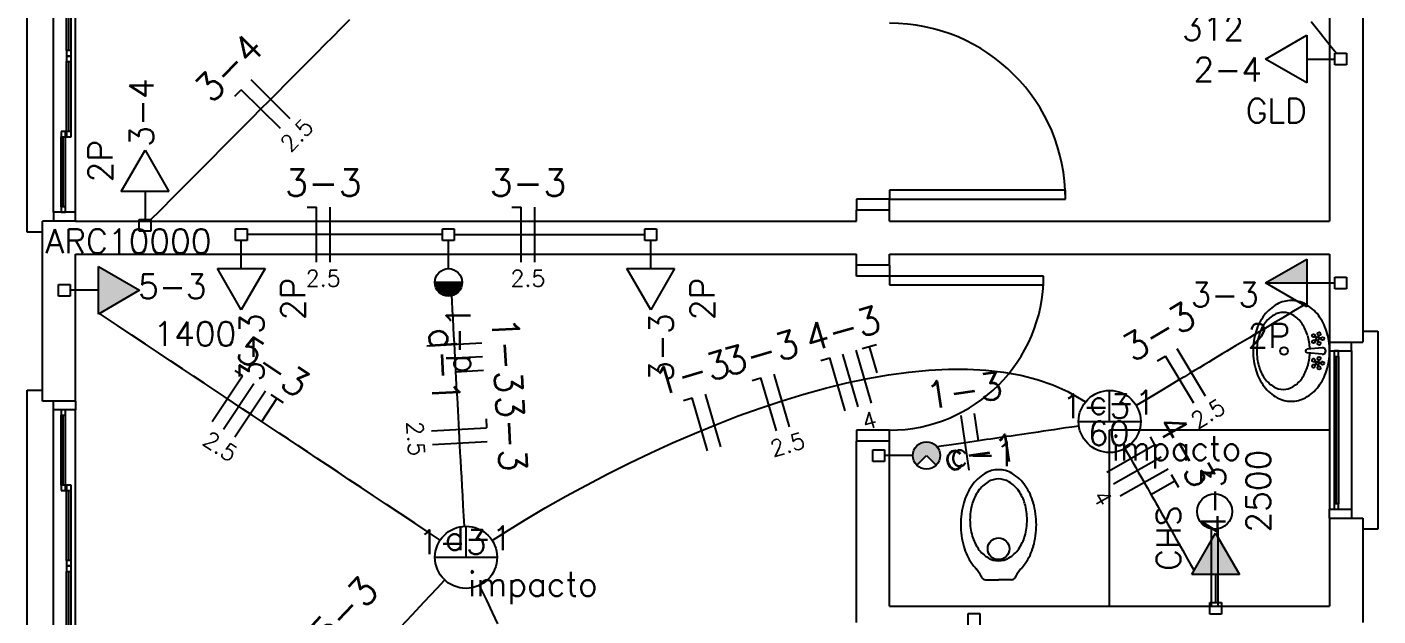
# Model space of a CAD drawing. Extents: x 241 to 398, y 106 to 179.
# Drawn here: x 366.62 to 372.76, y 130.87 to 133.55 of the extents above; entities that cross this region are included whole.
import ezdxf
from ezdxf.enums import TextEntityAlignment as Align

# ---------------------------------------------------------------- set-up
doc = ezdxf.new("R2010")
doc.units = 0
for name, color, linetype in [('ALVVISTA', 8, 'CONTINUOUS'), ('EL-CONDUTOS', 4, 'CONTINUOUS'), ('EL-FIOS', 9, 'CONTINUOUS'), ('EL-TEXTOS_FIOS', 7, 'CONTINUOUS'), ('EL-TEXTOS_PONTOS', 5, 'CONTINUOUS'), ('P-SIMBOL', 5, 'CONTINUOUS')]:
    doc.layers.add(name, color=color, linetype=linetype)
doc.styles.add('ARIAL', font='romans.shx')

msp = doc.modelspace()

# ---------------------------------------------------------------- hatches: boundary and pattern name
at = {"layer": 'P-SIMBOL'}
for points in [[(366.9441, 132.2398), (367.1316, 132.3481), (366.9441, 132.4563)], [(372.4356, 132.3817), (372.2481, 132.3817), (372.4356, 132.4899)], [(368.4727, 132.3841), (368.5352, 132.3841), (368.5352, 132.3216), (368.5256, 132.3221), (368.5086, 132.3276), (368.4981, 132.3335), (368.4901, 132.3406), (368.4821, 132.3511), (368.476, 132.3641), (368.4731, 132.3771), (368.4733, 132.3841)], [(368.5977, 132.3841), (368.5352, 132.3841), (368.5352, 132.3216), (368.5449, 132.3221), (368.5619, 132.3276), (368.5724, 132.3335), (368.5804, 132.3406), (368.5884, 132.3511), (368.5945, 132.3641), (368.5974, 132.3771), (368.5972, 132.3841)], [(370.6632, 131.6402), (370.7072, 131.5963), (370.7072, 131.5962), (370.7072, 131.5959), (370.7516, 131.6394), (370.7496, 131.6416), (370.7431, 131.6465), (370.7332, 131.6524), (370.7252, 131.6558), (370.7151, 131.6576), (370.7007, 131.6578), (370.6867, 131.6548), (370.6757, 131.6502), (370.6631, 131.64)], [(370.6637, 131.6409), (370.7077, 131.5969), (370.7082, 131.5969), (370.6647, 131.5524), (370.6622, 131.5544), (370.6571, 131.5609), (370.6517, 131.5709), (370.6481, 131.5789), (370.6461, 131.5889), (370.6461, 131.6034), (370.6492, 131.6174), (370.6537, 131.6284)], [(370.6637, 131.6409), (370.7077, 131.5969), (370.7082, 131.5969), (370.6647, 131.5524), (370.6622, 131.5544), (370.6571, 131.5609), (370.6517, 131.5709), (370.6481, 131.5789), (370.6461, 131.5889), (370.6461, 131.6034), (370.6492, 131.6174), (370.6537, 131.6284)], [(370.7517, 131.6409), (370.7077, 131.5969), (370.7512, 131.5524), (370.7532, 131.5544), (370.7581, 131.5609), (370.7642, 131.5709), (370.7672, 131.5789), (370.7691, 131.5889), (370.7691, 131.6034), (370.7662, 131.6174), (370.7617, 131.6284)], [(370.7517, 131.6409), (370.7077, 131.5969), (370.7512, 131.5524), (370.7532, 131.5544), (370.7581, 131.5609), (370.7642, 131.5709), (370.7672, 131.5789), (370.7691, 131.5889), (370.7691, 131.6034), (370.7662, 131.6174), (370.7617, 131.6284)], [(372.1298, 131.0561), (372.0215, 131.2436), (371.9133, 131.0561)]]:
    msp.add_hatch(color=256, dxfattribs=at).paths.add_polyline_path(points)

# ---------------------------------------------------------------- linework, layer by layer
at = {"layer": 'ALVVISTA'}
for p, q in [((366.6196, 132.6128), (366.6196, 134.2128)), ((366.7396, 132.7028), (366.7396, 134.1228)), ((366.8396, 132.7028), (366.8396, 134.1228)), ((372.5396, 133.9478), (372.5396, 132.6628)), ((372.6901, 133.9478), (372.6901, 132.5878)), ((366.7996, 133.4378), (366.7996, 133.7553)), ((366.8096, 133.4378), (366.8096, 133.7553)), ((366.8196, 133.4378), (366.8196, 133.7553)), ((366.8196, 133.4378), (366.7996, 133.4378)), ((366.7996, 133.4378), (366.7996, 133.4128)), ((366.8196, 133.4128), (366.8196, 133.4378)), ((366.7996, 133.4128), (366.7996, 133.3878)), ((366.8196, 133.4128), (366.7996, 133.4128)), ((366.7996, 133.4128), (366.8196, 133.4128)), ((366.7996, 133.0703), (366.7996, 133.3878)), ((366.7996, 133.3878), (366.8196, 133.3878)), ((366.8096, 133.0703), (366.8096, 133.3878)), ((366.8196, 133.3878), (366.8196, 133.4128)), ((366.8196, 133.0703), (366.8196, 133.3878)), ((366.7746, 133.0703), (366.7746, 133.0453)), ((366.7946, 133.0703), (366.7746, 133.0703)), ((366.7946, 133.0453), (366.7946, 133.0703)), ((366.8196, 133.0703), (366.7996, 133.0703)), ((366.7996, 133.0703), (366.7996, 133.0453)), ((366.8196, 133.0453), (366.8196, 133.0703)), ((366.7746, 132.7278), (366.7746, 133.0453)), ((366.7746, 133.0453), (366.7946, 133.0453)), ((366.7846, 132.7278), (366.7846, 133.0453)), ((366.7946, 132.7278), (366.7946, 133.0453)), ((366.7996, 133.0453), (366.8196, 133.0453)), ((370.5396, 132.7628), (370.3896, 132.7628)), ((370.3896, 132.7628), (370.3896, 132.7128)), ((371.3396, 132.8028), (370.5396, 132.8028)), ((370.5396, 132.8028), (370.5396, 132.7628)), ((370.5396, 132.7628), (371.3396, 132.7628)), ((370.5396, 132.7128), (370.5396, 132.7628)), ((371.3396, 132.7628), (371.3396, 132.8028)), ((366.8396, 132.7028), (366.7396, 132.7028)), ((366.7396, 132.7028), (366.7396, 132.6628)), ((366.7946, 132.7278), (366.7746, 132.7278)), ((366.7746, 132.7278), (366.7746, 132.7028)), ((366.7746, 132.7028), (366.7946, 132.7028)), ((366.7946, 132.7028), (366.7946, 132.7278)), ((366.8396, 132.6628), (366.8396, 132.7028)), ((370.5396, 132.7128), (370.3896, 132.7128)), ((370.3896, 132.6628), (370.3896, 132.7128)), ((370.5396, 132.6628), (370.5396, 132.7128)), ((366.6896, 132.5878), (366.6896, 132.6628)), ((366.8396, 132.6628), (366.6896, 132.6628)), ((366.8396, 132.6628), (370.3896, 132.6628)), ((366.8396, 132.6628), (366.8396, 132.6628)), ((370.5396, 132.6628), (372.5396, 132.6628)), ((366.6896, 132.6128), (366.6196, 132.6128)), ((366.6896, 131.8448), (366.6896, 132.5878)), ((372.6901, 132.5878), (372.6901, 132.1123)), ((366.8396, 132.5128), (370.3896, 132.5128)), ((366.8396, 131.8448), (366.8396, 132.5128)), ((370.3896, 132.4628), (370.3896, 132.5128)), ((370.5396, 132.5128), (372.5396, 132.5128)), ((370.5396, 132.4628), (370.5396, 132.5128)), ((372.5396, 132.5128), (372.5396, 132.1123)), ((370.5396, 132.4628), (370.3896, 132.4628)), ((370.3896, 132.4123), (370.3896, 132.4628)), ((370.5396, 132.4628), (370.5396, 132.4123)), ((370.5396, 132.4123), (370.3896, 132.4123)), ((371.2396, 132.4123), (370.5396, 132.4123)), ((370.5396, 132.4123), (370.5396, 132.3728)), ((371.2396, 132.3728), (371.2396, 132.4123)), ((370.5396, 132.3728), (371.2396, 132.3728)), ((372.4716, 132.1363), (372.4791, 132.1308)), ((372.4736, 132.1388), (372.4811, 132.1333)), ((372.4886, 132.1433), (372.4856, 132.1348)), ((372.4911, 132.1423), (372.4886, 132.1338)), ((372.6901, 132.1623), (372.7596, 132.1623)), ((372.7596, 132.1623), (372.7596, 131.2623)), ((372.5066, 132.0873), (372.4371, 132.0808)), ((372.4716, 132.1203), (372.4791, 132.1258)), ((372.4736, 132.1178), (372.4811, 132.1233)), ((372.4886, 132.1133), (372.4856, 132.1218)), ((372.4911, 132.1138), (372.4886, 132.1228)), ((372.5006, 132.1298), (372.4911, 132.1298)), ((372.5006, 132.1268), (372.4911, 132.1268)), ((372.5396, 132.1123), (372.6901, 132.1123)), ((372.5396, 132.1123), (372.5396, 132.0723)), ((372.5396, 132.0723), (372.5396, 131.3523)), ((372.5396, 132.0723), (372.6396, 132.0723)), ((372.5601, 132.0723), (372.5601, 132.0473)), ((372.5796, 132.0723), (372.5601, 132.0723)), ((372.5796, 132.0473), (372.5796, 132.0723)), ((372.6396, 132.0723), (372.6396, 132.1123)), ((372.6396, 132.0723), (372.6396, 131.3523)), ((372.5066, 132.0578), (372.4371, 132.0643)), ((372.4716, 132.0248), (372.4791, 132.0193)), ((372.4716, 132.0088), (372.4791, 132.0143)), ((372.4736, 132.0273), (372.4811, 132.0218)), ((372.4736, 132.0063), (372.4811, 132.0118)), ((372.4886, 132.0318), (372.4856, 132.0233)), ((372.4886, 132.0018), (372.4856, 132.0103)), ((372.4911, 132.0313), (372.4886, 132.0223)), ((372.4911, 132.0023), (372.4886, 132.0113)), ((372.5006, 132.0183), (372.4911, 132.0183)), ((372.5006, 132.0153), (372.4911, 132.0153)), ((372.5601, 132.0473), (372.5601, 131.3773)), ((372.5601, 132.0473), (372.5796, 132.0473)), ((372.5701, 132.0473), (372.5701, 131.3773)), ((372.5796, 132.0473), (372.5796, 131.3773)), ((366.6196, 130.2948), (366.6196, 131.8948)), ((366.6196, 131.8948), (366.6896, 131.8948)), ((366.8396, 131.8448), (366.6896, 131.8448)), ((366.7396, 131.8048), (366.7396, 131.8448)), ((366.8396, 131.8448), (366.8396, 131.8048)), ((366.7396, 130.3848), (366.7396, 131.8048)), ((366.8396, 131.8048), (366.7396, 131.8048)), ((366.7746, 131.8048), (366.7746, 131.7798)), ((366.7946, 131.8048), (366.7746, 131.8048)), ((366.7746, 131.7798), (366.7946, 131.7798)), ((366.7746, 131.4623), (366.7746, 131.7798)), ((366.7846, 131.4623), (366.7846, 131.7798)), ((366.7946, 131.7798), (366.7946, 131.8048)), ((366.7946, 131.4623), (366.7946, 131.7798)), ((366.8396, 130.3848), (366.8396, 131.8048)), ((370.5396, 131.7123), (370.3896, 131.7123)), ((370.3896, 131.7123), (370.3896, 131.6623)), ((370.5396, 131.6623), (370.5396, 131.7123)), ((372.5396, 131.7123), (371.5396, 131.7123)), ((371.5396, 130.9123), (371.5396, 131.7123)), ((370.3896, 130.8373), (370.3896, 131.6623)), ((370.5396, 131.6623), (370.3896, 131.6623)), ((370.5396, 130.9123), (370.5396, 131.6623)), ((366.7746, 131.4623), (366.7746, 131.4373)), ((366.7946, 131.4623), (366.7746, 131.4623)), ((366.7946, 131.4373), (366.7946, 131.4623)), ((366.7996, 131.4623), (366.7996, 131.4373)), ((366.8196, 131.4623), (366.7996, 131.4623)), ((366.8196, 131.4373), (366.8196, 131.4623)), ((366.7746, 131.4373), (366.7946, 131.4373)), ((366.7996, 131.1198), (366.7996, 131.4373)), ((366.7996, 131.4373), (366.8196, 131.4373)), ((366.8096, 131.1198), (366.8096, 131.4373)), ((366.8196, 131.1198), (366.8196, 131.4373)), ((372.5396, 131.3123), (372.5396, 131.3523)), ((372.5396, 131.3523), (372.6396, 131.3523)), ((372.5796, 131.3773), (372.5601, 131.3773)), ((372.5601, 131.3773), (372.5601, 131.3523)), ((372.5601, 131.3523), (372.5796, 131.3523)), ((372.5796, 131.3523), (372.5796, 131.3773)), ((372.6396, 131.3523), (372.6396, 131.3123)), ((372.5396, 131.3123), (372.5396, 130.9123)), ((372.5396, 131.3123), (372.6901, 131.3123)), ((372.6901, 131.3123), (372.6901, 130.8373)), ((372.0021, 131.2623), (372.0021, 130.9123)), ((372.0321, 131.2623), (372.0321, 130.9123)), ((372.7596, 131.2623), (372.6901, 131.2623)), ((366.8196, 131.1198), (366.7996, 131.1198)), ((366.7996, 131.1198), (366.7996, 131.0948)), ((366.7996, 131.0948), (366.7996, 131.0698)), ((366.8196, 131.0948), (366.7996, 131.0948)), ((366.7996, 131.0948), (366.8196, 131.0948)), ((366.8196, 131.0948), (366.8196, 131.1198)), ((366.8196, 131.0698), (366.8196, 131.0948)), ((366.7996, 130.7523), (366.7996, 131.0698)), ((366.7996, 131.0698), (366.8196, 131.0698)), ((366.8096, 130.7523), (366.8096, 131.0698)), ((366.8196, 130.7523), (366.8196, 131.0698)), ((370.9756, 131.0323), (371.0351, 131.0323)), ((371.0946, 131.0323), (371.0351, 131.0323)), ((370.5396, 130.9123), (372.5396, 130.9123))]:
    msp.add_line(p, q, dxfattribs=at)
for centre, radius in [((372.4666, 132.1418), 0.00738), ((372.4851, 132.1283), 0.00633), ((372.4921, 132.1498), 0.00738), ((372.5076, 132.1283), 0.00738), ((372.3326, 132.0723), 0.0175), ((372.4666, 132.1148), 0.00738), ((372.4921, 132.1068), 0.00738), ((372.4666, 132.0303), 0.00738), ((372.4666, 132.0033), 0.00738), ((372.4851, 132.0168), 0.00633), ((372.4921, 132.0383), 0.00738), ((372.5076, 132.0168), 0.00738), ((372.4921, 131.9953), 0.00738), ((372.0171, 131.3423), 0.08), ((371.0351, 131.1728), 0.0493)]:
    msp.add_circle(centre, radius, dxfattribs=at)
for centre, radius, start, end in [((370.5396, 132.7628), 0.8, 0, 90), ((370.5396, 132.4123), 0.7, 270, 0), ((372.3906, 132.1218), 0.1861, 118.5825, 142.75522), ((372.3656, 132.1678), 0.1339, 90, 118.5825), ((372.3656, 132.1678), 0.1339, 61.4175, 90), ((372.3406, 132.1218), 0.1861, 37.24478, 61.4175), ((372.4301, 132.0918), 0.2355, 142.75522, 162.51997), ((372.3966, 132.0913), 0.1854, 145.45543, 164.0842), ((372.3556, 132.1198), 0.1351, 121.03453, 145.45543), ((372.3291, 132.1633), 0.0845, 90, 121.03453), ((372.3291, 132.1633), 0.0845, 58.96547, 90), ((372.3031, 132.1198), 0.1351, 34.54458, 58.96547), ((372.2616, 132.0913), 0.1854, 15.91581, 34.54458), ((372.3011, 132.0918), 0.2355, 17.48004, 37.24478), ((372.4921, 132.0723), 0.3004, 162.51997, 180), ((372.4621, 132.0723), 0.2533, 164.0842, 180), ((372.1966, 132.0723), 0.2533, 2.10218, 15.91581), ((372.2396, 132.0723), 0.3004, 0, 17.48004), ((372.4921, 132.0723), 0.3004, 180, 197.48004), ((372.4621, 132.0723), 0.2533, 180, 195.9158), ((372.4376, 132.0723), 0.00813, 95.42869, 264.73569), ((372.5076, 132.0723), 0.0148, 264.41656, 95.89136), ((372.2396, 132.0723), 0.3004, 342.51996, 0), ((372.1966, 132.0723), 0.2533, 344.0842, 357.89783), ((372.4301, 132.0528), 0.2355, 197.48004, 217.24481), ((372.3966, 132.0538), 0.1854, 195.9158, 214.54457), ((372.3556, 132.0253), 0.1351, 214.54457, 238.96549), ((372.3031, 132.0253), 0.1351, 301.03455, 325.45544), ((372.2616, 132.0538), 0.1854, 325.45544, 344.0842), ((372.3011, 132.0528), 0.2355, 322.75525, 342.51996), ((372.3906, 132.0233), 0.1861, 217.24481, 241.41751), ((372.3291, 131.9818), 0.0845, 238.96549, 270), ((372.3291, 131.9818), 0.0845, 270, 301.03455), ((372.3406, 132.0233), 0.1861, 298.58249, 322.75525), ((372.3656, 131.9773), 0.1339, 241.41751, 270), ((372.3656, 131.9773), 0.1339, 270, 298.58249), ((371.0351, 131.4118), 0.1207, 90, 121.03453), ((371.0351, 131.4118), 0.1207, 58.96547, 90), ((371.1316, 131.3093), 0.2648, 145.45543, 164.0842), ((371.0726, 131.3498), 0.1931, 121.03453, 145.45543), ((371.0616, 131.3528), 0.1445, 120.646, 145.04204), ((371.0351, 131.3978), 0.0924, 90, 120.646), ((371.0351, 131.3978), 0.0924, 59.354, 90), ((371.0086, 131.3528), 0.1445, 34.95798, 59.354), ((370.9976, 131.3498), 0.1931, 34.54458, 58.96547), ((370.9386, 131.3093), 0.2648, 15.91581, 34.54458), ((371.1036, 131.3238), 0.1957, 145.04204, 163.84988), ((370.9666, 131.3238), 0.1957, 16.15011, 34.95798), ((371.2251, 131.2823), 0.3619, 164.0842, 180), ((371.1701, 131.3043), 0.2648, 163.84988, 180), ((370.9001, 131.3043), 0.2648, 0, 16.15011), ((370.8451, 131.2823), 0.3619, 0, 15.91581), ((371.2251, 131.2823), 0.3619, 180, 195.9158), ((371.1701, 131.3043), 0.2648, 180, 196.15013), ((370.9001, 131.3043), 0.2648, 343.84988, 0), ((370.8451, 131.2823), 0.3619, 344.0842, 0), ((371.1036, 131.2853), 0.1957, 196.15013, 214.95798), ((370.9666, 131.2853), 0.1957, 325.04202, 343.84988), ((371.1316, 131.2558), 0.2648, 195.9158, 214.54457), ((371.0616, 131.2558), 0.1445, 214.95798, 239.354), ((371.0086, 131.2558), 0.1445, 300.646, 325.04202), ((370.9386, 131.2558), 0.2648, 325.45544, 344.0842), ((371.0726, 131.2153), 0.1931, 214.54457, 223.89964), ((371.0351, 131.2108), 0.0924, 239.354, 270), ((371.0351, 131.2108), 0.0924, 270, 300.646), ((370.9976, 131.2153), 0.1931, 316.43506, 325.45544), ((370.8176, 130.9743), 0.1576, 27.89368, 42.68741), ((370.9756, 131.0523), 0.02, 186.21104, 270), ((371.0946, 131.0523), 0.02, 270, 353.789), ((371.2526, 130.9743), 0.1576, 137.31259, 152.10634)]:
    msp.add_arc(centre, radius, start, end, dxfattribs=at)
at = {"layer": 'EL-CONDUTOS', "linetype": 'Continuous'}
for points in [[(367.1829, 132.6694), (367.2247, 132.7116), (367.2887, 132.776), (367.3488, 132.8364), (367.4052, 132.8932), (367.4582, 132.9466), (367.5081, 132.9968), (367.5553, 133.0443), (367.6, 133.0892), (367.6424, 133.1319), (367.683, 133.1728), (367.7219, 133.2119), (367.7595, 133.2498), (367.7961, 133.2866), (367.832, 133.3227), (367.8674, 133.3583), (367.9027, 133.3938), (367.9381, 133.4294), (367.9739, 133.4655), (368.0105, 133.5023), (368.048, 133.5401), (368.0869, 133.5792)], [(372.569, 133.426), (372.5426, 133.4596), (372.498, 133.5161), (372.456, 133.5692)], [(368.5087, 132.6016), (368.4498, 132.6016), (368.4123, 132.6016), (368.3771, 132.6016), (368.3438, 132.6016), (368.3125, 132.6016), (368.2828, 132.6016), (368.2547, 132.6016), (368.2279, 132.6016), (368.2024, 132.6016), (368.1778, 132.6016), (368.1541, 132.6016), (368.1311, 132.6016), (368.1086, 132.6016), (368.0864, 132.6016), (368.0644, 132.6016), (368.0424, 132.6016), (368.0203, 132.6016), (367.9977, 132.6016), (367.9747, 132.6016), (367.951, 132.6016), (367.9265, 132.6016), (367.9009, 132.6016), (367.8741, 132.6016), (367.846, 132.6016), (367.8164, 132.6016), (367.785, 132.6016), (367.7518, 132.6016), (367.7165, 132.6016), (367.679, 132.6016), (367.6201, 132.6016)], [(368.5617, 132.6016), (368.6186, 132.6016), (368.6552, 132.6016), (368.6896, 132.6016), (368.7221, 132.6016), (368.7527, 132.6016), (368.7816, 132.6016), (368.8091, 132.6016), (368.8352, 132.6016), (368.8602, 132.6016), (368.8841, 132.6016), (368.9073, 132.6016), (368.9297, 132.6016), (368.9517, 132.6016), (368.9734, 132.6016), (368.9948, 132.6016), (369.0163, 132.6016), (369.0379, 132.6016), (369.0599, 132.6016), (369.0824, 132.6016), (369.1055, 132.6016), (369.1295, 132.6016), (369.1545, 132.6016), (369.1806, 132.6016), (369.208, 132.6016), (369.237, 132.6016), (369.2676, 132.6016), (369.3, 132.6016), (369.3345, 132.6016), (369.3711, 132.6016), (369.4279, 132.6016)], [(368.6073, 131.2751), (368.6047, 131.3215), (368.6021, 131.3691), (368.5997, 131.4142), (368.5974, 131.4571), (368.5951, 131.498), (368.593, 131.537), (368.591, 131.5743), (368.589, 131.61), (368.5872, 131.6444), (368.5854, 131.6776), (368.5836, 131.7097), (368.5819, 131.7409), (368.5803, 131.7715), (368.5786, 131.8014), (368.577, 131.8311), (368.5754, 131.8605), (368.5738, 131.8898), (368.5722, 131.9193), (368.5706, 131.9491), (368.569, 131.9793), (368.5673, 132.0102), (368.5656, 132.0419), (368.5638, 132.0745), (368.562, 132.1082), (368.5601, 132.1433), (368.5581, 132.1798), (368.556, 132.2179), (368.5539, 132.2578), (368.5516, 132.2997), (368.5502, 132.3234)], [(372.4224, 132.2811), (372.3754, 132.2528), (372.3466, 132.2355), (372.3191, 132.219), (372.2928, 132.2032), (372.2676, 132.1881), (372.2433, 132.1735), (372.22, 132.1595), (372.1974, 132.146), (372.1754, 132.1328), (372.1541, 132.12), (372.1332, 132.1074), (372.1126, 132.0951), (372.0923, 132.0829), (372.0721, 132.0708), (372.052, 132.0587), (372.0318, 132.0466), (372.0114, 132.0344), (371.9908, 132.022), (371.9697, 132.0094), (371.9482, 131.9964), (371.9261, 131.9832), (371.9033, 131.9695), (371.8797, 131.9553), (371.8551, 131.9406), (371.8296, 131.9253), (371.8029, 131.9093), (371.775, 131.8925), (371.7458, 131.875), (371.7151, 131.8566), (371.6613, 131.8243)], [(368.4973, 131.2123), (368.452, 131.2424), (368.3817, 131.2892), (368.3155, 131.3333), (368.2529, 131.3749), (368.1937, 131.4142), (368.1377, 131.4515), (368.0845, 131.4869), (368.0338, 131.5206), (367.9854, 131.5528), (367.9389, 131.5837), (367.894, 131.6136), (367.8505, 131.6425), (367.808, 131.6707), (367.7663, 131.6985), (367.7251, 131.7259), (367.684, 131.7532), (367.6428, 131.7806), (367.6011, 131.8083), (367.5588, 131.8365), (367.5154, 131.8654), (367.4707, 131.8951), (367.4244, 131.9259), (367.3762, 131.958), (367.3258, 131.9915), (367.2729, 132.0267), (367.2172, 132.0637), (367.1584, 132.1028), (367.0962, 132.1442), (367.0303, 132.188), (366.9486, 132.2424)], [(368.7332, 131.2113), (368.7951, 131.2507), (368.8842, 131.3051), (368.9753, 131.3587), (369.0683, 131.4114), (369.1629, 131.4629), (369.2589, 131.5131), (369.3561, 131.5619), (369.4543, 131.6089), (369.5532, 131.6541), (369.6527, 131.6972), (369.7525, 131.7382), (369.8523, 131.7767), (369.952, 131.8126), (370.0514, 131.8458), (370.1502, 131.876), (370.2482, 131.9031), (370.3452, 131.9269), (370.4409, 131.9472), (370.5352, 131.9638), (370.6278, 131.9765), (370.7185, 131.9852), (370.8072, 131.9898), (370.8934, 131.9899), (370.9771, 131.9854), (371.0581, 131.9762), (371.136, 131.962), (371.2108, 131.9427), (371.2821, 131.9181), (371.3497, 131.888), (371.4303, 131.8404)], [(371.4004, 131.731), (371.3679, 131.7262), (371.3397, 131.7221), (371.3127, 131.7181), (371.2869, 131.7143), (371.2621, 131.7107), (371.2383, 131.7071), (371.2154, 131.7038), (371.1933, 131.7005), (371.172, 131.6974), (371.1512, 131.6943), (371.1311, 131.6914), (371.1114, 131.6885), (371.0922, 131.6856), (371.0733, 131.6828), (371.0546, 131.6801), (371.0361, 131.6774), (371.0178, 131.6747), (370.9994, 131.672), (370.9809, 131.6692), (370.9623, 131.6665), (370.9435, 131.6637), (370.9243, 131.6609), (370.9048, 131.658), (370.8848, 131.6551), (370.8643, 131.6521), (370.8431, 131.649), (370.8212, 131.6457), (370.7986, 131.6424), (370.775, 131.6389), (370.7564, 131.6361)], [(371.6097, 131.6287), (371.6197, 131.611), (371.6332, 131.5872), (371.6461, 131.5645), (371.6584, 131.5427), (371.6702, 131.5219), (371.6815, 131.5019), (371.6924, 131.4827), (371.7029, 131.4642), (371.713, 131.4463), (371.7229, 131.429), (371.7324, 131.4121), (371.7417, 131.3956), (371.7509, 131.3795), (371.7599, 131.3636), (371.7688, 131.3479), (371.7776, 131.3323), (371.7864, 131.3167), (371.7953, 131.301), (371.8042, 131.2853), (371.8133, 131.2693), (371.8224, 131.2531), (371.8318, 131.2365), (371.8415, 131.2195), (371.8514, 131.2021), (371.8616, 131.184), (371.8722, 131.1653), (371.8832, 131.1459), (371.8946, 131.1257), (371.9065, 131.1046), (371.9238, 131.0743)], [(368.3183, 130.8182), (368.37, 130.8733), (368.425, 130.9318), (368.4836, 130.9942), (368.5182, 131.0311)], [(368.6753, 131.0064), (368.7074, 130.9385), (368.7333, 130.8838), (368.7576, 130.8322)]]:
    msp.add_lwpolyline(points, dxfattribs=at)
at = {"layer": 'EL-FIOS'}
for p, q in [((367.815, 133.1283), (367.6377, 133.3045)), ((367.5643, 133.2306), (367.5936, 133.2602)), ((367.771, 133.0839), (367.5936, 133.2602)), ((367.893, 132.7266), (367.9347, 132.7266)), ((367.9347, 132.4766), (367.9347, 132.7266)), ((367.9972, 132.4766), (367.9972, 132.7266)), ((368.8234, 132.7266), (368.8651, 132.7266)), ((368.8651, 132.4766), (368.8651, 132.7266)), ((368.9276, 132.4766), (368.9276, 132.7266)), ((368.4375, 132.0962), (368.6871, 132.1098)), ((370.4578, 131.8353), (370.388, 132.0753)), ((370.416, 132.0835), (370.48, 132.1021)), ((370.4829, 131.9728), (370.448, 132.0928)), ((371.9758, 131.8672), (371.8471, 132.0816)), ((368.5657, 132.0406), (368.6905, 132.0474)), ((370.2279, 132.0288), (370.2679, 132.0404)), ((370.3378, 131.8004), (370.2679, 132.0404)), ((370.3978, 131.8178), (370.3279, 132.0579)), ((371.7578, 132.028), (371.7935, 132.0494)), ((371.9222, 131.8351), (371.7935, 132.0494)), ((367.4607, 131.7516), (367.5992, 131.9597)), ((367.5645, 131.9828), (367.5992, 131.9597)), ((368.5691, 131.9782), (368.6939, 131.985)), ((369.9155, 131.9379), (369.9555, 131.9495)), ((370.0253, 131.7095), (369.9555, 131.9495)), ((370.0853, 131.7269), (370.0155, 131.967)), ((367.5128, 131.7169), (367.6512, 131.9251)), ((367.5648, 131.6823), (367.7033, 131.8905)), ((367.6861, 131.7518), (367.7553, 131.8559)), ((367.7276, 131.8743), (367.7831, 131.8374)), ((369.603, 131.847), (369.643, 131.8587)), ((369.7128, 131.6186), (369.643, 131.8587)), ((369.7729, 131.6361), (369.703, 131.8761)), ((370.901, 131.5311), (370.8646, 131.7785)), ((370.9446, 131.6639), (370.9264, 131.7876)), ((368.4585, 131.7089), (368.7081, 131.7224)), ((368.7059, 131.764), (368.7081, 131.7224)), ((368.4619, 131.6465), (368.7115, 131.66)), ((371.5266, 131.5218), (371.7441, 131.645)), ((371.7236, 131.6813), (371.7441, 131.645)), ((371.5574, 131.4675), (371.7749, 131.5907)), ((371.5882, 131.4131), (371.8057, 131.5363)), ((371.7277, 131.4203), (371.8365, 131.4819)), ((371.8201, 131.5109), (371.8529, 131.4529))]:
    msp.add_line(p, q, dxfattribs=at)
at = {"layer": 'P-SIMBOL'}
for p, q in [((372.2481, 133.3995), (372.4356, 133.5077)), ((372.4356, 133.5077), (372.4356, 133.2912)), ((372.5636, 133.426), (372.6166, 133.426)), ((372.5636, 133.373), (372.5636, 133.426)), ((372.6166, 133.426), (372.6166, 133.373)), ((372.4356, 133.2912), (372.2481, 133.3995)), ((372.4356, 133.3995), (372.5636, 133.3995)), ((372.6166, 133.373), (372.5636, 133.373)), ((367.0482, 132.7974), (367.1564, 132.9849)), ((367.1564, 132.9849), (367.2647, 132.7974)), ((367.2647, 132.7974), (367.0482, 132.7974)), ((367.1564, 132.7974), (367.1564, 132.6694)), ((367.1299, 132.6164), (367.1299, 132.6694)), ((367.1299, 132.6694), (367.1829, 132.6694)), ((367.1829, 132.6694), (367.1829, 132.6164)), ((367.5671, 132.5751), (367.5671, 132.6281)), ((367.5671, 132.6281), (367.6201, 132.6281)), ((367.6201, 132.6281), (367.6201, 132.5751)), ((368.5087, 132.6281), (368.5617, 132.6281)), ((368.5087, 132.5751), (368.5087, 132.6281)), ((368.5617, 132.6281), (368.5617, 132.5751)), ((369.4279, 132.5751), (369.4279, 132.6281)), ((369.4279, 132.6281), (369.4809, 132.6281)), ((369.4809, 132.6281), (369.4809, 132.5751)), ((367.1829, 132.6164), (367.1299, 132.6164)), ((367.6201, 132.5751), (367.5671, 132.5751)), ((367.5936, 132.4471), (367.5936, 132.5751)), ((368.5617, 132.5751), (368.5087, 132.5751)), ((368.5352, 132.4466), (368.5352, 132.5751)), ((369.4809, 132.5751), (369.4279, 132.5751)), ((369.4544, 132.4471), (369.4544, 132.5751)), ((366.9441, 132.2398), (366.9441, 132.4563)), ((366.9441, 132.4563), (367.1316, 132.3481)), ((367.4854, 132.4471), (367.7019, 132.4471)), ((367.5936, 132.2596), (367.4854, 132.4471)), ((367.7019, 132.4471), (367.5936, 132.2596)), ((369.3462, 132.4471), (369.5627, 132.4471)), ((369.4544, 132.2596), (369.3462, 132.4471)), ((369.5627, 132.4471), (369.4544, 132.2596)), ((372.2481, 132.3817), (372.4356, 132.4899)), ((372.4356, 132.4899), (372.4356, 132.2734)), ((368.5977, 132.3841), (368.4727, 132.3841)), ((372.4356, 132.2734), (372.2481, 132.3817)), ((372.2481, 132.3817), (372.4356, 132.3817)), ((372.4356, 132.3817), (372.5636, 132.3817)), ((372.5636, 132.4082), (372.6166, 132.4082)), ((372.5636, 132.3552), (372.5636, 132.4082)), ((372.6166, 132.4082), (372.6166, 132.3552)), ((366.7631, 132.3746), (366.8161, 132.3746)), ((366.7631, 132.3216), (366.7631, 132.3746)), ((366.8161, 132.3216), (366.7631, 132.3216)), ((366.8161, 132.3746), (366.8161, 132.3216)), ((366.9441, 132.3481), (366.8161, 132.3481)), ((367.1316, 132.3481), (366.9441, 132.2398)), ((372.6166, 132.3552), (372.5636, 132.3552)), ((371.5401, 131.7516), (371.5401, 131.8928)), ((371.3989, 131.7516), (371.6814, 131.7516)), ((370.4636, 131.6235), (370.5166, 131.6235)), ((370.4636, 131.5705), (370.4636, 131.6235)), ((370.5166, 131.6235), (370.5166, 131.5705)), ((370.6452, 131.597), (370.5166, 131.597)), ((370.6631, 131.5528), (370.7077, 131.597)), ((370.7077, 131.597), (370.7516, 131.5528)), ((370.5166, 131.5705), (370.4636, 131.5705)), ((368.6149, 131.1341), (368.6149, 131.2753)), ((371.9133, 131.0561), (372.0215, 131.2436)), ((372.0215, 131.2436), (372.1298, 131.0561)), ((368.4737, 131.1341), (368.7562, 131.1341)), ((372.1298, 131.0561), (371.9133, 131.0561)), ((372.0215, 131.0561), (372.0215, 130.9281)), ((371.995, 130.8751), (371.995, 130.9281)), ((371.995, 130.9281), (372.048, 130.9281)), ((372.048, 130.9281), (372.048, 130.8751)), ((370.8964, 130.8251), (370.8964, 130.8781)), ((370.8964, 130.8781), (370.9494, 130.8781)), ((370.9494, 130.8781), (370.9494, 130.8251)), ((372.048, 130.8751), (371.995, 130.8751))]:
    msp.add_line(p, q, dxfattribs=at)
for centre, radius in [((368.5352, 132.3841), 0.0625), ((371.5401, 131.7516), 0.1412), ((370.7077, 131.597), 0.0625), ((368.6149, 131.1341), 0.1412)]:
    msp.add_circle(centre, radius, dxfattribs=at)

# ---------------------------------------------------------------- texts
at = {"layer": 'EL-TEXTOS_FIOS', "style": 'ARIAL'}
for s, height, rotation, p in [('3-4', 0.12355, 45.176, (367.5806, 133.3172)), ('2.5', 0.07413, 45.176, (367.8719, 133.0277)), ('4-3', 0.12355, 16.217, (370.3442, 132.1141)), ('3-3', 0.12355, 30.968, (371.7949, 132.1079)), ('1-3', 0.12355, 273.10901, (368.7398, 132.05)), ('5-3', 0.12355, 326.37201, (367.7046, 131.949)), ('d-1', 0.12355, 273.10901, (368.4549, 132.0033)), ('3-3', 0.12355, 16.217, (369.9717, 132.0057)), ('1-3', 0.12355, 16.217, (369.6592, 131.9148)), ('1-3', 0.12355, 8.376, (370.8883, 131.8319)), ('3-3', 0.12355, 273.10901, (368.7592, 131.6939)), ('2.5', 0.07413, 30.968, (372.0062, 131.7558)), ('4', 0.0741, 16.217, (370.4588, 131.7198)), ('2.5', 0.07413, 273.10901, (368.3492, 131.6716)), ('4-3', 0.12355, 299.52499, (371.8333, 131.5878)), ('2.5', 0.07413, 326.37201, (367.4772, 131.6071)), ('2.5', 0.07413, 16.217, (370.0864, 131.6114)), ('c-1', 0.12355, 8.376, (370.961, 131.5524)), ('4', 0.0741, 299.52499, (371.476, 131.3855)), ('5-3', 0.12355, 46.803, (368.1069, 130.8478))]:
    msp.add_text(s, height=height, rotation=rotation, dxfattribs=at).set_placement(p, align=Align.CENTER)
for s, height, p in [('3-3', 0.12355, (367.9659, 132.776)), ('3-3', 0.12355, (368.8964, 132.776)), ('2.5', 0.07413, (367.9659, 132.3654)), ('2.5', 0.07413, (368.8964, 132.3654))]:
    msp.add_text(s, height=height, dxfattribs=at).set_placement(p, align=Align.CENTER)
at = {"layer": 'EL-TEXTOS_PONTOS', "style": 'ARIAL'}
for s, p in [('312', (372.0099, 133.4843)), ('2-4', (372.0768, 133.2971)), ('GLD', (372.2975, 133.1098)), ('ARC10000', (367.0812, 132.5163)), ('5-3', (367.2801, 132.3108)), ('3-3', (372.0634, 132.2736)), ('1400', (367.3822, 132.095)), ('2P', (372.264, 132.0863)), ('c-1', (371.5969, 131.7839)), ('1-3', (371.4785, 131.7665)), ('60', (371.536, 131.6429)), ('impacto', (371.8437, 131.575)), ('d-1', (368.6717, 131.1664)), ('1-3', (368.5533, 131.149)), ('impacto', (368.9185, 130.9575))]:
    msp.add_text(s, height=0.11, dxfattribs=at).set_placement(p, align=Align.CENTER)
for s, p in [('3-4', (367.1952, 133.1563)), ('2P', (367.008, 132.9355)), ('2P', (367.8833, 132.3089)), ('2P', (369.7441, 132.3089)), ('3-3', (367.696, 132.0882)), ('3-3', (369.5568, 132.0882)), ('2500', (372.2706, 131.435)), ('4-3', (372.0667, 131.3915)), ('CHS', (371.8627, 131.221))]:
    msp.add_text(s, height=0.11, rotation=90, dxfattribs=at).set_placement(p, align=Align.CENTER)
msp.add_text('d-1', height=0.11, rotation=90, dxfattribs=at).set_placement((368.6346, 132.2753), align=Align.RIGHT)
msp.add_text('c-1', height=0.11, dxfattribs=at).set_placement((370.8142, 131.5478))

doc.saveas('drawing.dxf')
